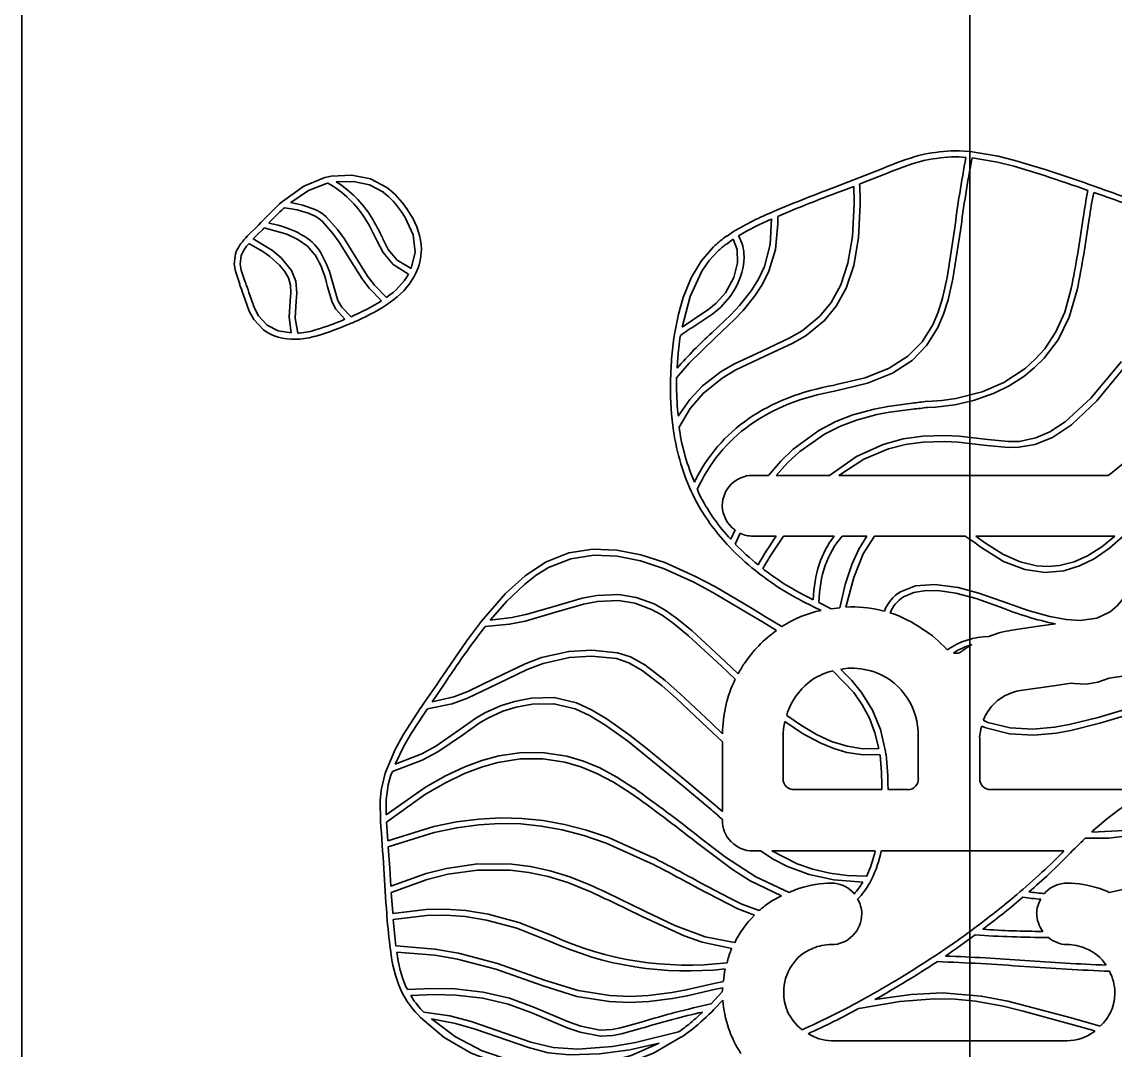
# Model space of a CAD drawing. Extents: x 145 to 857, y 42 to 790.
# Drawn here: x 392.41 to 406.39, y 323.7 to 336.85 of the extents above; entities that cross this region are included whole.
import ezdxf

# ---------------------------------------------------------------- set-up
doc = ezdxf.new("R2010")
doc.units = 0

msp = doc.modelspace()

# ---------------------------------------------------------------- linework, layer by layer
at = {"color": 7, "lineweight": 35}
for p, q in [((392.412, 359.839), (392.412, 294.079)), ((404.532, 294.079), (404.532, 359.839)), ((404.532, 359.839), (404.532, 294.079))]:
    msp.add_line(p, q, dxfattribs=at)
at = {"color": 7, "lineweight": 35, "ltscale": 0.001361}
msp.add_line((403.949, 335.158), (403.896, 335.147), dxfattribs=at)
at = {"color": 7, "lineweight": 35, "ltscale": 0.001288}
msp.add_line((403.913, 335.072), (403.964, 335.083), dxfattribs=at)
at = {"color": 7, "lineweight": 35, "ltscale": 0.001332}
msp.add_line((404.398, 335.203), (404.344, 335.204), dxfattribs=at)
at = {"color": 7, "lineweight": 35, "ltscale": 0.001219}
msp.add_line((404.345, 335.127), (404.394, 335.126), dxfattribs=at)
at = {"color": 7, "lineweight": 35, "ltscale": 0.002253}
msp.add_line((404.394, 335.126), (404.484, 335.119), dxfattribs=at)
at = {"color": 7, "lineweight": 35, "ltscale": 0.003192}
msp.add_line((404.525, 335.193), (404.398, 335.203), dxfattribs=at)
at = {"color": 7, "lineweight": 35, "ltscale": 0.000957027}
msp.add_line((404.563, 335.189), (404.525, 335.193), dxfattribs=at)
at = {"color": 7, "lineweight": 35, "ltscale": 0.008247}
msp.add_line((403.419, 334.977), (403.113, 334.855), dxfattribs=at)
at = {"color": 7, "lineweight": 35, "ltscale": 0.000485014}
msp.add_line((396.306, 334.865), (396.287, 334.861), dxfattribs=at)
at = {"color": 7, "lineweight": 35, "ltscale": 0.001552}
msp.add_line((396.367, 334.877), (396.306, 334.865), dxfattribs=at)
at = {"color": 7, "lineweight": 35, "ltscale": 0.007029}
msp.add_line((403.113, 334.855), (402.85, 334.755), dxfattribs=at)
at = {"color": 7, "lineweight": 35, "ltscale": 0.008282}
msp.add_line((403.14, 334.784), (403.448, 334.905), dxfattribs=at)
at = {"color": 7, "lineweight": 35, "ltscale": 0.000457261}
msp.add_line((396.307, 334.786), (396.324, 334.79), dxfattribs=at)
at = {"color": 7, "lineweight": 35, "ltscale": 0.004557}
msp.add_line((402.878, 334.683), (403.048, 334.748), dxfattribs=at)
at = {"color": 7, "lineweight": 35, "ltscale": 0.000432291}
msp.add_line((403.124, 334.777), (403.14, 334.784), dxfattribs=at)
at = {"color": 7, "lineweight": 35, "ltscale": 0.000371077}
msp.add_line((406.117, 334.671), (406.131, 334.666), dxfattribs=at)
at = {"color": 7, "lineweight": 35, "ltscale": 0.000940692}
msp.add_line((406.157, 334.739), (406.121, 334.751), dxfattribs=at)
at = {"color": 7, "lineweight": 35, "ltscale": 0.001196}
msp.add_line((395.744, 334.555), (395.708, 334.523), dxfattribs=at)
at = {"color": 7, "lineweight": 35, "ltscale": 0.000351897}
msp.add_line((395.759, 334.466), (395.77, 334.475), dxfattribs=at)
at = {"color": 7, "lineweight": 35, "ltscale": 0.002147}
msp.add_line((397.267, 334.423), (397.314, 334.351), dxfattribs=at)
at = {"color": 7, "lineweight": 35, "ltscale": 0.002241}
msp.add_line((397.379, 334.392), (397.33, 334.467), dxfattribs=at)
at = {"color": 7, "lineweight": 35, "ltscale": 0.001176}
msp.add_line((402.033, 334.43), (401.989, 334.411), dxfattribs=at)
at = {"color": 7, "lineweight": 35, "ltscale": 0.004875}
msp.add_line((395.436, 334.251), (395.298, 334.114), dxfattribs=at)
at = {"color": 7, "lineweight": 35, "ltscale": 0.001142}
msp.add_line((395.468, 334.284), (395.436, 334.251), dxfattribs=at)
at = {"color": 7, "lineweight": 35, "ltscale": 0.002413}
msp.add_line((402.08, 334.268), (402.077, 334.364), dxfattribs=at)
at = {"color": 7, "lineweight": 35, "ltscale": 0.00099979}
msp.add_line((395.298, 334.114), (395.271, 334.084), dxfattribs=at)
at = {"color": 7, "lineweight": 35, "ltscale": 0.001991}
msp.add_line((395.37, 334.076), (395.426, 334.132), dxfattribs=at)
at = {"color": 7, "lineweight": 35, "ltscale": 0.002314}
msp.add_line((395.426, 334.132), (395.492, 334.198), dxfattribs=at)
at = {"color": 7, "lineweight": 35, "ltscale": 0.00061528}
msp.add_line((395.492, 334.198), (395.509, 334.216), dxfattribs=at)
at = {"color": 7, "lineweight": 35, "ltscale": 0.000939036}
msp.add_line((401.428, 334.115), (401.398, 334.092), dxfattribs=at)
at = {"color": 7, "lineweight": 35, "ltscale": 8.84121e-05}
msp.add_line((401.43, 334.112), (401.428, 334.115), dxfattribs=at)
at = {"color": 7, "lineweight": 35, "ltscale": 0.001578}
msp.add_line((401.481, 334.15), (401.43, 334.112), dxfattribs=at)
at = {"color": 7, "lineweight": 35, "ltscale": 9.8431e-05}
msp.add_line((401.414, 334.008), (401.416, 334.005), dxfattribs=at)
at = {"color": 7, "lineweight": 35, "ltscale": 0.00289}
msp.add_line((401.416, 334.005), (401.508, 334.074), dxfattribs=at)
at = {"color": 7, "lineweight": 35, "ltscale": 0.000957428}
msp.add_line((397.429, 333.596), (397.447, 333.631), dxfattribs=at)
at = {"color": 7, "lineweight": 35, "ltscale": 0.002594}
for p, q in [((395.852, 333.389), (395.843, 333.285)), ((395.92, 333.278), (395.929, 333.382))]:
    msp.add_line(p, q, dxfattribs=at)
at = {"color": 7, "lineweight": 35, "ltscale": 0.001471}
msp.add_line((397.074, 333.232), (397.122, 333.266), dxfattribs=at)
at = {"color": 7, "lineweight": 35, "ltscale": 8.65659e-05}
msp.add_line((397.078, 333.329), (397.075, 333.327), dxfattribs=at)
at = {"color": 7, "lineweight": 35, "ltscale": 0.001108}
msp.add_line((396.61, 332.992), (396.651, 333.009), dxfattribs=at)
at = {"color": 7, "lineweight": 35, "ltscale": 0.00403}
msp.add_line((400.987, 333.037), (400.853, 332.947), dxfattribs=at)
at = {"color": 7, "lineweight": 35, "ltscale": 0.00049228}
msp.add_line((395.959, 332.872), (395.94, 332.871), dxfattribs=at)
at = {"color": 7, "lineweight": 35, "ltscale": 0.001707}
msp.add_line((400.76, 332.879), (400.75, 332.812), dxfattribs=at)
at = {"color": 7, "lineweight": 35, "ltscale": 0.00099798}
msp.add_line((400.826, 332.801), (400.832, 332.84), dxfattribs=at)
at = {"color": 7, "lineweight": 35, "ltscale": 0.001183}
msp.add_line((395.918, 332.792), (395.965, 332.795), dxfattribs=at)
at = {"color": 7, "lineweight": 35, "ltscale": 0.003913}
msp.add_line((400.75, 332.812), (400.731, 332.657), dxfattribs=at)
at = {"color": 7, "lineweight": 35, "ltscale": 0.003836}
msp.add_line((400.807, 332.649), (400.826, 332.801), dxfattribs=at)
at = {"color": 7, "lineweight": 35, "ltscale": 0.001947}
msp.add_line((400.709, 332.349), (400.706, 332.271), dxfattribs=at)
at = {"color": 7, "lineweight": 35, "ltscale": 0.000794669}
msp.add_line((400.783, 332.269), (400.784, 332.3), dxfattribs=at)
at = {"color": 7, "lineweight": 35, "ltscale": 0.002223}
msp.add_line((400.782, 332.18), (400.783, 332.269), dxfattribs=at)
at = {"color": 7, "lineweight": 35, "ltscale": 0.001731}
msp.add_line((400.736, 331.689), (400.746, 331.621), dxfattribs=at)
at = {"color": 7, "lineweight": 35, "ltscale": 0.00091755}
msp.add_line((400.822, 331.632), (400.817, 331.668), dxfattribs=at)
at = {"color": 7, "lineweight": 35, "ltscale": 0.004994}
msp.add_line((401.957, 331.051), (401.758, 331.051), dxfattribs=at)
at = {"color": 7, "lineweight": 35, "ltscale": 0.017057}
msp.add_line((402.738, 331.051), (402.056, 331.051), dxfattribs=at)
at = {"color": 7, "lineweight": 35, "ltscale": 0.086107}
msp.add_line((406.302, 331.051), (402.858, 331.051), dxfattribs=at)
at = {"color": 7, "lineweight": 35, "ltscale": 0.001855}
msp.add_line((400.994, 330.799), (401.027, 330.733), dxfattribs=at)
at = {"color": 7, "lineweight": 35, "ltscale": 0.000994027}
msp.add_line((401.063, 330.833), (401.049, 330.87), dxfattribs=at)
at = {"color": 7, "lineweight": 35, "ltscale": 0.001768}
msp.add_line((401.095, 330.77), (401.063, 330.833), dxfattribs=at)
at = {"color": 7, "lineweight": 35, "ltscale": 0.003319}
msp.add_line((401.532, 330.355), (401.476, 330.234), dxfattribs=at)
at = {"color": 7, "lineweight": 35, "ltscale": 0.003776}
msp.add_line((401.533, 330.174), (401.597, 330.311), dxfattribs=at)
at = {"color": 7, "lineweight": 35, "ltscale": 0.007485}
msp.add_line((401.758, 330.274), (402.057, 330.274), dxfattribs=at)
at = {"color": 7, "lineweight": 35, "ltscale": 0.016203}
msp.add_line((402.15, 330.274), (402.798, 330.274), dxfattribs=at)
at = {"color": 7, "lineweight": 35, "ltscale": 0.007855}
msp.add_line((402.902, 330.274), (403.216, 330.274), dxfattribs=at)
at = {"color": 7, "lineweight": 35, "ltscale": 0.028923}
msp.add_line((403.315, 330.274), (404.472, 330.274), dxfattribs=at)
at = {"color": 7, "lineweight": 35, "ltscale": 0.003407}
msp.add_line((404.72, 330.195), (404.609, 330.274), dxfattribs=at)
at = {"color": 7, "lineweight": 35, "ltscale": 0.044413}
msp.add_line((404.609, 330.274), (406.385, 330.274), dxfattribs=at)
at = {"color": 7, "lineweight": 35, "ltscale": 0.001069}
msp.add_line((401.431, 330.169), (401.46, 330.137), dxfattribs=at)
at = {"color": 7, "lineweight": 35, "ltscale": 0.001005}
msp.add_line((401.791, 329.835), (401.822, 329.81), dxfattribs=at)
at = {"color": 7, "lineweight": 35, "ltscale": 0.005019}
msp.add_line((401.92, 329.244), (401.748, 329.348), dxfattribs=at)
at = {"color": 7, "lineweight": 35, "ltscale": 0.002707}
msp.add_line((402.535, 329.372), (402.632, 329.324), dxfattribs=at)
at = {"color": 7, "lineweight": 35, "ltscale": 0.004329}
msp.add_line((402.76, 329.347), (402.604, 329.424), dxfattribs=at)
at = {"color": 7, "lineweight": 35, "ltscale": 0.002739}
msp.add_line((402.869, 329.358), (402.76, 329.347), dxfattribs=at)
at = {"color": 7, "lineweight": 35, "ltscale": 0.001537}
msp.add_line((403.01, 329.372), (402.949, 329.366), dxfattribs=at)
at = {"color": 7, "lineweight": 35, "ltscale": 0.005028}
msp.add_line((401.708, 329.282), (401.88, 329.178), dxfattribs=at)
at = {"color": 7, "lineweight": 35, "ltscale": 0.006139}
msp.add_line((402.13, 329.117), (401.92, 329.244), dxfattribs=at)
at = {"color": 7, "lineweight": 35, "ltscale": 0.005419}
msp.add_line((406.158, 329.225), (405.944, 329.195), dxfattribs=at)
at = {"color": 7, "lineweight": 35, "ltscale": 0.005312}
msp.add_line((401.88, 329.178), (402.062, 329.068), dxfattribs=at)
at = {"color": 7, "lineweight": 35, "ltscale": 0.008521}
msp.add_line((405.409, 329.122), (405.072, 329.071), dxfattribs=at)
at = {"color": 7, "lineweight": 35, "ltscale": 0.005595}
msp.add_line((405.63, 329.152), (405.409, 329.122), dxfattribs=at)
at = {"color": 7, "lineweight": 35, "ltscale": 0.000173671}
msp.add_line((404.245, 328.822), (404.239, 328.825), dxfattribs=at)
at = {"color": 7, "lineweight": 35, "ltscale": 0.005783}
msp.add_line((401.573, 328.513), (401.405, 328.672), dxfattribs=at)
at = {"color": 7, "lineweight": 35, "ltscale": 0.000249756}
msp.add_line((404.334, 328.777), (404.325, 328.782), dxfattribs=at)
at = {"color": 7, "lineweight": 35, "ltscale": 0.006257}
msp.add_line((401.352, 328.617), (401.533, 328.444), dxfattribs=at)
at = {"color": 7, "lineweight": 35, "ltscale": 0.00694}
msp.add_line((397.659, 328.155), (397.815, 328.384), dxfattribs=at)
at = {"color": 7, "lineweight": 35, "ltscale": 0.00502}
msp.add_line((405.631, 328.365), (405.83, 328.393), dxfattribs=at)
at = {"color": 7, "lineweight": 35, "ltscale": 0.000951612}
msp.add_line((405.83, 328.393), (405.867, 328.388), dxfattribs=at)
at = {"color": 7, "lineweight": 35, "ltscale": 0.007973}
msp.add_line((406.314, 328.46), (406.63, 328.504), dxfattribs=at)
at = {"color": 7, "lineweight": 35, "ltscale": 0.01131}
msp.add_line((405.183, 328.301), (405.631, 328.365), dxfattribs=at)
at = {"color": 7, "lineweight": 35, "ltscale": 0.000926634}
msp.add_line((397.578, 328.037), (397.599, 328.067), dxfattribs=at)
at = {"color": 7, "lineweight": 35, "ltscale": 0.006665}
msp.add_line((401.176, 327.826), (401.369, 327.642), dxfattribs=at)
at = {"color": 7, "lineweight": 35, "ltscale": 0.004878}
msp.add_line((401.371, 327.747), (401.23, 327.882), dxfattribs=at)
at = {"color": 7, "lineweight": 35, "ltscale": 0.00145}
msp.add_line((404.686, 327.845), (404.738, 327.821), dxfattribs=at)
at = {"color": 7, "lineweight": 35, "ltscale": 0.001673}
msp.add_line((404.765, 327.893), (404.705, 327.921), dxfattribs=at)
at = {"color": 7, "lineweight": 35, "ltscale": 0.013677}
msp.add_line((402.146, 327.176), (402.146, 327.723), dxfattribs=at)
at = {"color": 7, "lineweight": 35, "ltscale": 0.000197601}
msp.add_line((403.874, 327.723), (403.874, 327.715), dxfattribs=at)
at = {"color": 7, "lineweight": 35, "ltscale": 0.000198364}
for p, q in [((403.874, 327.715), (403.874, 327.707)), ((403.874, 327.707), (403.874, 327.699))]:
    msp.add_line(p, q, dxfattribs=at)
at = {"color": 7, "lineweight": 35, "ltscale": 0.013083}
for p, q in [((403.874, 327.699), (403.874, 327.176)), ((404.659, 327.176), (404.659, 327.699))]:
    msp.add_line(p, q, dxfattribs=at)
at = {"color": 7, "lineweight": 35, "ltscale": 0.02224}
msp.add_line((401.369, 327.642), (401.369, 326.753), dxfattribs=at)
at = {"color": 7, "lineweight": 35, "ltscale": 0.000222951}
msp.add_line((403.383, 327.482), (403.384, 327.473), dxfattribs=at)
at = {"color": 7, "lineweight": 35, "ltscale": 0.000963533}
msp.add_line((403.461, 327.483), (403.456, 327.521), dxfattribs=at)
at = {"color": 7, "lineweight": 35, "ltscale": 0.001253}
msp.add_line((397.13, 327.219), (397.149, 327.265), dxfattribs=at)
at = {"color": 7, "lineweight": 35, "ltscale": 0.011111}
msp.add_line((401.257, 326.851), (400.916, 327.136), dxfattribs=at)
at = {"color": 7, "lineweight": 35, "ltscale": 0.01112}
msp.add_line((400.866, 327.077), (401.208, 326.792), dxfattribs=at)
at = {"color": 7, "lineweight": 35, "ltscale": 0.027955}
msp.add_line((403.407, 327.033), (402.289, 327.033), dxfattribs=at)
at = {"color": 7, "lineweight": 35, "ltscale": 0.000282462}
msp.add_line((403.486, 327.034), (403.487, 327.045), dxfattribs=at)
at = {"color": 7, "lineweight": 35, "ltscale": 0.006339}
msp.add_line((403.74, 327.033), (403.486, 327.034), dxfattribs=at)
at = {"color": 7, "lineweight": 35, "ltscale": 0.004886}
msp.add_line((404.998, 327.033), (404.802, 327.033), dxfattribs=at)
at = {"color": 7, "lineweight": 35, "ltscale": 0.043966}
msp.add_line((406.756, 327.033), (404.998, 327.033), dxfattribs=at)
at = {"color": 7, "lineweight": 35, "ltscale": 0.003733}
msp.add_line((401.369, 326.753), (401.257, 326.851), dxfattribs=at)
at = {"color": 7, "lineweight": 35, "ltscale": 0.005978}
msp.add_line((397.091, 326.379), (397.075, 326.617), dxfattribs=at)
at = {"color": 7, "lineweight": 35, "ltscale": 0.000141907}
msp.add_line((401.369, 326.65), (401.369, 326.644), dxfattribs=at)
at = {"color": 7, "lineweight": 35, "ltscale": 0.004431}
msp.add_line((406.112, 326.508), (406.246, 326.625), dxfattribs=at)
at = {"color": 7, "lineweight": 35, "ltscale": 0.001161}
msp.add_line((406.246, 326.625), (406.281, 326.655), dxfattribs=at)
at = {"color": 7, "lineweight": 35, "ltscale": 0.000989641}
msp.add_line((405.98, 326.384), (406.009, 326.411), dxfattribs=at)
at = {"color": 7, "lineweight": 35, "ltscale": 0.000741817}
msp.add_line((406.091, 326.488), (406.112, 326.508), dxfattribs=at)
at = {"color": 7, "lineweight": 35, "ltscale": 0.006841}
msp.add_line((397.115, 326.027), (397.097, 326.3), dxfattribs=at)
at = {"color": 7, "lineweight": 35, "ltscale": 0.002479}
msp.add_line((401.758, 326.248), (401.857, 326.248), dxfattribs=at)
at = {"color": 7, "lineweight": 35, "ltscale": 0.033082}
msp.add_line((402, 326.248), (403.323, 326.248), dxfattribs=at)
at = {"color": 7, "lineweight": 35, "ltscale": 0.039897}
msp.add_line((403.402, 326.248), (404.998, 326.248), dxfattribs=at)
at = {"color": 7, "lineweight": 35, "ltscale": 0.018462}
msp.add_line((404.998, 326.248), (405.736, 326.248), dxfattribs=at)
at = {"color": 7, "lineweight": 35, "ltscale": 0.00366}
msp.add_line((405.713, 326.225), (405.611, 326.121), dxfattribs=at)
at = {"color": 7, "lineweight": 35, "ltscale": 0.003721}
msp.add_line((405.664, 326.065), (405.768, 326.172), dxfattribs=at)
at = {"color": 7, "lineweight": 35, "ltscale": 0.000802746}
msp.add_line((405.736, 326.248), (405.713, 326.225), dxfattribs=at)
at = {"color": 7, "lineweight": 35, "ltscale": 0.005767}
msp.add_line((397.131, 325.797), (397.115, 326.027), dxfattribs=at)
at = {"color": 7, "lineweight": 35, "ltscale": 0.003656}
msp.add_line((405.602, 326.112), (405.495, 326.012), dxfattribs=at)
at = {"color": 7, "lineweight": 35, "ltscale": 0.003705}
msp.add_line((405.547, 325.955), (405.655, 326.057), dxfattribs=at)
at = {"color": 7, "lineweight": 35, "ltscale": 0.000319923}
msp.add_line((405.611, 326.121), (405.602, 326.112), dxfattribs=at)
at = {"color": 7, "lineweight": 35, "ltscale": 0.000323149}
msp.add_line((405.655, 326.057), (405.664, 326.066), dxfattribs=at)
at = {"color": 7, "lineweight": 35, "ltscale": 0.001194}
for p, q in [((403.254, 325.841), (403.277, 325.883)), ((400.864, 323.974), (400.825, 323.945))]:
    msp.add_line(p, q, dxfattribs=at)
at = {"color": 7, "lineweight": 35, "ltscale": 0.006462}
msp.add_line((397.154, 325.458), (397.136, 325.716), dxfattribs=at)
at = {"color": 7, "lineweight": 35, "ltscale": 0.000717812}
msp.add_line((403.053, 325.698), (403.037, 325.721), dxfattribs=at)
at = {"color": 7, "lineweight": 35, "ltscale": 0.001241}
msp.add_line((405.174, 325.725), (405.136, 325.693), dxfattribs=at)
at = {"color": 7, "lineweight": 35, "ltscale": 0.000555923}
msp.add_line((405.502, 325.721), (405.49, 325.703), dxfattribs=at)
at = {"color": 7, "lineweight": 35, "ltscale": 0.000856021}
msp.add_line((405.186, 325.635), (405.212, 325.657), dxfattribs=at)
at = {"color": 7, "lineweight": 35, "ltscale": 0.000685859}
msp.add_line((397.078, 325.441), (397.08, 325.414), dxfattribs=at)
at = {"color": 7, "lineweight": 35, "ltscale": 0.000257215}
msp.add_line((397.156, 325.448), (397.154, 325.458), dxfattribs=at)
at = {"color": 7, "lineweight": 35, "ltscale": 0.001397}
msp.add_line((404.63, 325.29), (404.585, 325.257), dxfattribs=at)
at = {"color": 7, "lineweight": 35, "ltscale": 0.000655107}
msp.add_line((401.49, 325.003), (401.479, 324.98), dxfattribs=at)
at = {"color": 7, "lineweight": 35, "ltscale": 0.001801}
msp.add_line((404.14, 324.943), (404.081, 324.903), dxfattribs=at)
at = {"color": 7, "lineweight": 35, "ltscale": 0.001043}
msp.add_line((397.258, 324.472), (397.275, 324.434), dxfattribs=at)
at = {"color": 7, "lineweight": 35, "ltscale": 0.000787688}
msp.add_line((397.341, 324.475), (397.328, 324.504), dxfattribs=at)
at = {"color": 7, "lineweight": 35, "ltscale": 0.003543}
msp.add_line((401.382, 324.581), (401.244, 324.55), dxfattribs=at)
at = {"color": 7, "lineweight": 35, "ltscale": 0.002862}
msp.add_line((401.262, 324.475), (401.374, 324.5), dxfattribs=at)
at = {"color": 7, "lineweight": 35, "ltscale": 0.001406}
msp.add_line((401.374, 324.5), (401.368, 324.445), dxfattribs=at)
at = {"color": 7, "lineweight": 35, "ltscale": 0.005315}
msp.add_line((401.368, 324.445), (401.221, 324.291), dxfattribs=at)
at = {"color": 7, "lineweight": 35, "ltscale": 0.004111}
msp.add_line((401.261, 324.222), (401.375, 324.341), dxfattribs=at)
at = {"color": 7, "lineweight": 35, "ltscale": 0.003075}
msp.add_line((403.186, 324.36), (403.078, 324.301), dxfattribs=at)
at = {"color": 7, "lineweight": 35, "ltscale": 0.000762996}
msp.add_line((397.55, 324.185), (397.529, 324.207), dxfattribs=at)
at = {"color": 7, "lineweight": 35, "ltscale": 0.001276}
msp.add_line((397.473, 324.155), (397.508, 324.118), dxfattribs=at)
at = {"color": 7, "lineweight": 35, "ltscale": 0.008496}
msp.add_line((405.806, 324.039), (406.133, 323.948), dxfattribs=at)
at = {"color": 7, "lineweight": 35, "ltscale": 0.009704}
msp.add_line((406.201, 324.009), (405.827, 324.113), dxfattribs=at)
at = {"color": 7, "lineweight": 35, "ltscale": 0.000440169}
msp.add_line((400.825, 323.945), (400.81, 323.936), dxfattribs=at)
at = {"color": 7, "lineweight": 35, "ltscale": 0.001181}
msp.add_line((400.871, 323.884), (400.909, 323.912), dxfattribs=at)
at = {"color": 7, "lineweight": 35, "ltscale": 0.002441}
msp.add_line((400.909, 323.912), (400.987, 323.971), dxfattribs=at)
at = {"color": 7, "lineweight": 35, "ltscale": 0.000550365}
msp.add_line((406.133, 323.948), (406.117, 323.933), dxfattribs=at)
at = {"color": 7, "lineweight": 35, "ltscale": 4.33803e-05}
msp.add_line((400.839, 323.865), (400.841, 323.865), dxfattribs=at)
at = {"color": 7, "lineweight": 35, "ltscale": 0.000896537}
msp.add_line((400.841, 323.865), (400.871, 323.884), dxfattribs=at)
at = {"color": 7, "lineweight": 35, "ltscale": 0.075321}
msp.add_line((405.776, 323.822), (402.763, 323.822), dxfattribs=at)
at = {"color": 7, "lineweight": 35}
for points in [[(404.561, 335.111), (404.885, 335.056), (405.094, 335.005), (405.486, 334.886)], [(405.51, 334.959), (405.11, 335.08), (404.895, 335.133), (404.563, 335.189)], [(396.287, 334.861), (396.016, 334.75), (395.744, 334.555)], [(397.079, 334.734), (396.87, 334.845), (396.629, 334.893), (396.367, 334.877)], [(396.431, 334.806), (396.653, 334.812), (396.856, 334.767), (397.034, 334.672)], [(395.849, 334.54), (396.079, 334.695), (396.307, 334.786)], [(403.054, 334.524), (403.033, 334.108), (402.974, 333.766), (402.882, 333.488), (402.761, 333.264), (402.615, 333.086), (402.389, 332.902), (402.224, 332.805), (401.873, 332.64)], [(401.904, 332.57), (402.269, 332.741), (402.44, 332.842), (402.675, 333.032), (402.826, 333.217), (402.953, 333.448), (403.048, 333.736), (403.109, 334.09), (403.131, 334.52)], [(396.25, 334.304), (396.389, 334.147), (396.469, 334.036), (396.611, 333.808)], [(396.677, 333.848), (396.531, 334.081), (396.449, 334.196), (396.304, 334.359)], [(397.314, 334.351), (397.414, 334.127), (397.439, 333.907), (397.388, 333.696)], [(401.999, 334.331), (401.98, 334.003), (401.906, 333.724), (401.829, 333.56), (401.735, 333.41), (401.586, 333.225), (401.475, 333.107), (401.233, 332.875)], [(401.286, 332.819), (401.522, 333.045), (401.633, 333.161), (401.785, 333.347), (401.883, 333.498), (401.964, 333.662), (402.049, 333.941), (402.08, 334.268)], [(395.509, 334.216), (395.8, 334.135), (395.94, 334.07), (396.065, 333.983), (396.16, 333.872)], [(404.337, 334.193), (404.242, 333.582), (404.183, 333.319), (404.127, 333.14), (404.058, 332.977), (403.923, 332.759), (403.741, 332.575), (403.501, 332.422), (403.193, 332.3), (402.807, 332.208)], [(402.821, 332.132), (403.223, 332.229), (403.545, 332.358), (403.795, 332.521), (403.985, 332.715), (404.126, 332.943), (404.198, 333.113), (404.256, 333.298), (404.317, 333.566), (404.413, 334.182)], [(395.316, 334.018), (395.493, 333.917), (395.583, 333.853), (395.708, 333.742), (395.772, 333.663), (395.82, 333.578), (395.848, 333.486), (395.852, 333.389)], [(395.929, 333.382), (395.916, 333.535), (395.858, 333.673), (395.727, 333.833), (395.616, 333.926), (395.37, 334.076)], [(396.956, 334.046), (397.031, 333.901), (397.158, 333.749), (397.357, 333.626)], [(397.388, 333.696), (397.211, 333.805), (397.096, 333.942), (397.026, 334.079)], [(401.256, 333.973), (401.099, 333.792), (400.97, 333.576), (400.867, 333.325), (400.806, 333.113), (400.76, 332.879)], [(401.508, 334.074), (401.558, 333.941), (401.562, 333.772), (401.515, 333.582), (401.407, 333.385)], [(395.143, 333.885), (395.128, 333.752), (395.142, 333.663), (395.197, 333.495)], [(395.269, 333.522), (395.218, 333.675), (395.205, 333.751), (395.216, 333.862)], [(396.395, 333.48), (396.345, 333.658), (396.309, 333.755), (396.226, 333.913)], [(397.075, 333.327), (396.921, 333.484), (396.833, 333.6), (396.677, 333.848)], [(400.853, 332.947), (400.956, 333.34), (401.107, 333.663), (401.202, 333.799), (401.309, 333.918)], [(396.611, 333.808), (396.765, 333.564), (396.853, 333.447), (397.009, 333.284)], [(396.32, 333.462), (396.38, 333.268), (396.428, 333.178), (396.542, 333.049)], [(396.622, 333.081), (396.502, 333.202), (396.454, 333.288), (396.395, 333.48)], [(405.83, 333.441), (405.748, 333.141), (405.632, 332.886), (405.49, 332.672), (405.37, 332.536), (405.241, 332.42), (404.967, 332.24), (404.69, 332.121), (404.355, 332.033), (404.174, 332.008), (403.987, 331.998)], [(403.992, 331.921), (404.092, 331.925), (404.341, 331.956), (404.578, 332.011), (404.843, 332.104), (405.034, 332.197), (405.222, 332.317), (405.356, 332.425), (405.483, 332.55), (405.661, 332.787), (405.805, 333.077), (405.905, 333.426)], [(395.24, 333.37), (395.318, 333.151), (395.376, 333.047), (395.502, 332.912)], [(395.549, 332.973), (395.438, 333.094), (395.385, 333.189), (395.314, 333.39)], [(395.843, 333.285), (395.829, 333.077), (395.857, 332.875)], [(395.94, 332.871), (395.906, 333.063), (395.92, 333.278)], [(401.407, 333.385), (401.289, 333.254), (401.195, 333.178), (400.987, 333.037)], [(401.029, 332.973), (401.245, 333.119), (401.343, 333.2), (401.47, 333.34)], [(395.857, 332.875), (395.688, 332.902), (395.549, 332.973)], [(400.784, 332.3), (400.946, 332.487), (401.286, 332.819)], [(401.873, 332.64), (401.524, 332.477), (401.355, 332.379), (401.115, 332.198), (400.951, 332.023), (400.805, 331.808)], [(400.817, 331.668), (400.958, 331.909), (401.122, 332.1), (401.367, 332.297), (401.541, 332.4), (401.904, 332.57)], [(404.752, 331.435), (405.027, 331.408), (405.161, 331.411), (405.363, 331.446), (405.589, 331.537), (405.832, 331.698), (406.157, 332.005), (406.533, 332.461)], [(406.472, 332.507), (406.082, 332.039), (405.751, 331.736), (405.557, 331.609), (405.379, 331.531), (405.162, 331.486), (405.026, 331.483), (404.763, 331.511)], [(403.795, 331.974), (403.483, 331.933), (403.31, 331.9), (403.036, 331.825), (402.821, 331.74), (402.604, 331.626), (402.276, 331.388), (402.115, 331.233), (401.957, 331.051)], [(402.056, 331.051), (402.207, 331.217), (402.361, 331.359), (402.673, 331.577), (402.88, 331.682), (403.083, 331.759), (403.343, 331.829), (403.507, 331.859), (403.804, 331.898)], [(404.763, 331.511), (404.397, 331.553), (404.212, 331.562), (403.933, 331.554), (403.681, 331.517), (403.427, 331.448), (403.084, 331.292), (402.738, 331.051)], [(402.858, 331.051), (403.176, 331.258), (403.492, 331.392), (403.711, 331.447), (403.931, 331.478), (404.204, 331.486), (404.386, 331.477), (404.752, 331.435)], [(403.216, 330.274), (403.115, 330.11), (403.026, 329.911), (402.941, 329.655), (402.869, 329.358)], [(402.949, 329.366), (403.049, 329.745), (403.171, 330.047), (403.315, 330.274)], [(404.674, 330.134), (404.964, 329.951), (405.238, 329.847), (405.495, 329.811), (405.733, 329.832), (405.937, 329.893), (406.124, 329.986), (406.321, 330.121), (406.493, 330.274)], [(406.385, 330.274), (406.222, 330.138), (406.038, 330.022), (405.866, 329.946), (405.679, 329.899), (405.537, 329.887), (405.387, 329.896), (405.177, 329.946), (404.954, 330.043), (404.72, 330.195)], [(401.748, 329.348), (401.279, 329.625), (401.027, 329.759), (400.632, 329.936), (400.327, 330.036), (400.019, 330.097), (399.711, 330.109), (399.407, 330.06), (399.109, 329.94)], [(399.109, 329.94), (398.846, 329.766), (398.598, 329.541), (398.29, 329.187), (398.099, 328.933), (397.751, 328.427)], [(399.145, 329.873), (399.431, 329.986), (399.724, 330.032), (400.022, 330.019), (400.321, 329.958), (400.617, 329.859), (401.003, 329.685), (401.249, 329.553), (401.708, 329.282)], [(398.399, 329.199), (398.612, 329.443), (398.837, 329.658), (398.988, 329.776), (399.145, 329.873)], [(404.942, 329.442), (404.648, 329.546), (404.386, 329.616), (404.086, 329.657), (403.839, 329.64), (403.645, 329.564)], [(400.496, 329.408), (400.267, 329.492), (400.047, 329.528), (399.762, 329.515), (399.575, 329.48), (399.201, 329.372)], [(403.686, 329.498), (403.816, 329.555), (403.974, 329.581), (404.15, 329.577), (404.353, 329.545), (404.615, 329.476), (404.914, 329.371)], [(406.574, 329.573), (406.418, 329.384), (406.328, 329.307), (406.158, 329.225)], [(399.201, 329.372), (398.858, 329.273), (398.679, 329.233), (398.399, 329.199)], [(399.224, 329.298), (399.593, 329.405), (399.772, 329.44), (400.041, 329.452), (400.248, 329.418), (400.462, 329.338)], [(401.405, 328.672), (400.983, 329.063), (400.782, 329.227), (400.637, 329.329), (400.496, 329.408)], [(405.944, 329.195), (405.768, 329.207), (405.556, 329.245), (405.277, 329.323), (404.942, 329.442)], [(398.334, 329.117), (398.649, 329.148), (398.847, 329.189), (399.224, 329.298)], [(400.462, 329.338), (400.599, 329.262), (400.74, 329.162), (400.937, 329.001), (401.352, 328.617)], [(400.027, 328.784), (399.698, 328.816), (399.405, 328.8), (399.058, 328.722), (398.848, 328.643), (398.457, 328.453)], [(398.492, 328.385), (398.873, 328.569), (399.077, 328.646), (399.414, 328.723), (399.697, 328.739), (400.014, 328.708)], [(400.014, 328.708), (400.171, 328.656), (400.344, 328.556), (400.598, 328.361), (400.781, 328.199), (401.176, 327.826)], [(401.23, 327.882), (400.826, 328.262), (400.638, 328.427), (400.376, 328.627), (400.194, 328.73), (400.027, 328.784)], [(402.783, 328.554), (403.048, 328.273), (403.158, 328.116), (403.249, 327.945), (403.32, 327.76), (403.368, 327.559)], [(403.456, 327.521), (403.392, 327.802), (403.287, 328.051), (403.147, 328.275), (403.023, 328.427), (402.884, 328.569)], [(397.599, 328.067), (397.916, 328.131), (398.112, 328.202), (398.492, 328.385)], [(398.457, 328.453), (398.113, 328.287), (397.937, 328.221), (397.659, 328.155)], [(405.867, 328.388), (406.02, 328.383), (406.168, 328.409), (406.314, 328.46)], [(407.259, 328.444), (407.097, 328.328), (406.925, 328.229), (406.682, 328.12), (406.514, 328.058), (406.175, 327.955)], [(406.196, 327.881), (406.542, 327.987), (406.713, 328.05), (406.963, 328.162), (407.141, 328.264), (407.307, 328.384)], [(398.926, 328.203), (398.713, 328.161), (398.533, 328.106), (398.332, 328.014), (398.215, 327.945), (398, 327.793)], [(398.046, 327.731), (398.258, 327.881), (398.37, 327.948), (398.562, 328.035), (398.734, 328.087), (398.937, 328.126)], [(400.916, 327.136), (400.409, 327.555), (400.191, 327.727), (399.896, 327.936), (399.694, 328.055), (399.502, 328.142), (399.219, 328.209), (398.926, 328.203)], [(398.937, 328.126), (399.215, 328.132), (399.486, 328.064), (399.672, 327.979), (399.868, 327.862), (400.156, 327.657), (400.866, 327.077)], [(397.515, 328.081), (397.287, 327.732), (397.184, 327.544), (397.057, 327.243)], [(397.186, 327.358), (397.302, 327.598), (397.389, 327.75), (397.578, 328.037)], [(403.368, 327.559), (403.165, 327.555), (402.964, 327.587), (402.766, 327.65), (402.571, 327.739), (402.38, 327.851), (402.192, 327.982)], [(406.175, 327.955), (405.804, 327.864), (405.617, 327.831), (405.337, 327.806), (405.047, 327.822), (404.765, 327.893)], [(402.167, 327.905), (402.395, 327.751), (402.628, 327.625), (402.794, 327.557), (402.962, 327.508), (403.171, 327.477), (403.383, 327.482)], [(404.738, 327.821), (405.041, 327.745), (405.352, 327.729), (405.635, 327.755), (405.823, 327.789), (406.196, 327.881)], [(397.149, 327.265), (397.532, 327.41), (397.731, 327.516), (398.046, 327.731)], [(398, 327.793), (397.705, 327.59), (397.526, 327.492), (397.186, 327.358)], [(400.236, 327.053), (400.018, 327.194), (399.801, 327.31), (399.592, 327.396), (399.382, 327.459), (399.096, 327.505), (398.805, 327.507), (398.51, 327.464), (398.294, 327.406), (398.074, 327.324), (397.828, 327.208), (397.575, 327.064), (397.071, 326.711)], [(397.075, 326.617), (397.574, 326.974), (397.827, 327.12), (398.072, 327.239), (398.287, 327.321), (398.497, 327.38), (398.788, 327.426), (399.073, 327.428), (399.355, 327.384), (399.56, 327.325), (399.765, 327.241), (399.978, 327.129), (400.192, 326.991)], [(397.057, 327.243), (397.007, 327.025), (396.994, 326.888), (396.997, 326.632)], [(406.009, 326.411), (406.31, 326.414), (406.72, 326.464), (406.913, 326.512), (407.11, 326.578), (407.408, 326.722), (407.706, 326.926)], [(407.613, 326.954), (407.348, 326.779), (407.083, 326.653), (406.735, 326.548), (406.51, 326.51), (406.091, 326.488)], [(406.281, 326.655), (406.442, 326.778), (406.536, 326.838), (406.694, 326.915)], [(400.487, 326.162), (399.914, 326.419), (399.63, 326.515), (399.349, 326.588), (399.076, 326.637), (398.804, 326.665), (398.53, 326.672), (398.253, 326.657), (397.97, 326.62), (397.681, 326.561), (397.091, 326.379)], [(397.097, 326.3), (397.684, 326.485), (397.972, 326.546), (398.253, 326.584), (398.523, 326.6), (398.79, 326.594), (399.054, 326.567), (399.32, 326.519), (399.598, 326.446), (399.881, 326.35), (400.452, 326.094)], [(408.37, 326.66), (407.859, 326.3), (407.348, 326.025), (406.835, 325.832), (406.316, 325.719)], [(402.221, 325.719), (401.796, 325.917), (401.407, 326.169), (401.085, 326.417)], [(401.037, 326.357), (401.498, 326.011), (401.726, 325.868), (402.126, 325.675)], [(401.857, 326.248), (402.02, 326.144), (402.202, 326.051), (402.477, 325.948), (402.796, 325.878), (403.164, 325.849)], [(403.21, 325.924), (402.966, 325.934), (402.744, 325.963), (402.524, 326.014), (402.326, 326.082), (402, 326.248)], [(399.683, 325.81), (399.42, 325.917), (399.165, 325.996), (398.916, 326.05), (398.675, 326.08), (398.239, 326.082), (397.84, 326.025), (397.582, 325.96), (397.131, 325.797)], [(397.136, 325.716), (397.594, 325.883), (397.857, 325.95), (398.239, 326.004), (398.656, 326.004), (398.893, 325.975), (399.14, 325.923), (399.391, 325.846), (399.651, 325.74)], [(401.054, 325.774), (401.565, 325.51), (401.778, 325.426)], [(401.84, 325.486), (401.619, 325.57), (401.463, 325.644), (401.091, 325.841)], [(397.078, 325.447), (397.078, 325.446), (397.079, 325.443), (397.079, 325.442), (397.078, 325.441)], [(399.201, 325.162), (398.767, 325.333), (398.373, 325.44), (398.089, 325.486), (397.828, 325.505), (397.582, 325.501), (397.156, 325.448)], [(401.526, 325.076), (401.147, 325.15), (400.759, 325.297), (400.386, 325.476)], [(397.161, 325.371), (397.586, 325.424), (397.831, 325.427), (398.082, 325.409), (398.355, 325.365), (398.742, 325.26), (399.169, 325.092)], [(400.352, 325.407), (400.879, 325.163), (401.109, 325.082), (401.49, 325.003)], [(399.093, 324.598), (398.492, 324.811), (397.994, 324.941), (397.693, 324.993), (397.196, 325.033)], [(397.208, 324.955), (397.692, 324.916), (397.984, 324.864), (398.473, 324.736), (399.065, 324.526)], [(401.244, 324.55), (400.908, 324.471), (400.723, 324.437), (400.424, 324.399), (400.185, 324.388), (399.932, 324.398), (399.527, 324.462), (399.093, 324.598)], [(398.965, 324.247), (398.645, 324.366), (398.309, 324.444), (397.947, 324.484), (397.655, 324.49), (397.341, 324.475)], [(399.065, 324.526), (399.509, 324.387), (399.923, 324.321), (400.182, 324.311), (400.427, 324.322), (400.731, 324.36), (400.919, 324.395), (401.262, 324.475)], [(397.385, 324.4), (397.684, 324.412), (397.962, 324.405), (398.307, 324.366), (398.629, 324.29), (398.934, 324.177)], [(403.112, 324.232), (403.636, 324.322), (404.077, 324.357), (404.344, 324.353), (404.604, 324.327), (404.959, 324.262), (405.215, 324.201), (405.806, 324.039)], [(405.827, 324.113), (405.02, 324.326), (404.679, 324.392), (404.182, 324.433), (403.781, 324.413), (403.318, 324.347)], [(398.918, 323.805), (398.156, 324.067), (397.883, 324.14), (397.55, 324.185)], [(398.934, 324.177), (399.384, 323.987), (399.549, 323.929), (399.81, 323.878), (399.967, 323.887), (400.079, 323.909), (400.354, 323.986)], [(400.332, 324.06), (400.065, 323.985), (399.958, 323.964), (399.807, 323.956), (399.558, 324.006), (399.4, 324.062), (398.965, 324.247)], [(397.508, 324.118), (397.813, 323.863), (398.156, 323.664), (398.527, 323.52), (398.918, 323.433), (399.319, 323.403), (399.721, 323.43), (400.114, 323.516), (400.49, 323.661), (400.839, 323.865)], [(397.649, 324.102), (397.955, 324.043), (398.208, 323.97), (398.892, 323.733)], [(400.56, 323.789), (400.202, 323.631), (399.824, 323.53), (399.436, 323.487), (399.047, 323.5), (398.664, 323.568), (398.298, 323.691), (397.957, 323.87), (397.649, 324.102)], [(400.81, 323.936), (400.259, 323.799), (399.963, 323.748), (399.52, 323.715), (399.205, 323.736), (398.918, 323.805)], [(398.892, 323.733), (399.142, 323.668), (399.414, 323.64), (399.797, 323.653), (400.185, 323.707), (400.56, 323.789)]]:
    msp.add_lwpolyline(points, dxfattribs=at)
for centre, radius, start, end in [((405.002, 331.338), 3.967, 106.2036, 113.5122), ((404.457, 332.459), 2.747, 92.3556, 100.6712), ((404.45, 332.532), 2.597, 92.2975, 100.7835), ((420.981, 332.027), 16.785, 169.3833, 172.5838), ((420.959, 332.031), 16.685, 169.3615, 172.592), ((405.005, 331.333), 3.895, 106.2767, 113.55), ((397.842, 311.488), 24.692, 70.4102, 71.9086), ((395.689, 333.616), 1.402, 32.0078, 58.0582), ((397.624, 310.907), 25.235, 70.5105, 71.8477), ((395.675, 333.631), 1.328, 31.1875, 60.7398), ((396.398, 333.845), 1.043, 33.6355, 52.4499), ((396.393, 333.841), 1.126, 33.7363, 52.4578), ((409.852, 315.921), 20.093, 110.3936, 112.9021), ((409.87, 315.902), 20.04, 110.4216, 112.886), ((397.498, 334.487), 5.556, 0.3786, 2.6932), ((397.429, 334.495), 5.702, 0.2521, 2.839), ((411.764, 333.553), 5.834, 168.7011, 172.2116), ((411.928, 333.521), 5.924, 168.8083, 172.1275), ((380.911, 263.736), 75.281, 69.75469, 70.42645), ((378.125, 256.03), 83.551, 69.79067, 70.39668), ((398.39, 331.59), 3.975, 132.441, 137.3306), ((398.042, 331.959), 3.391, 132.3145, 136.8074), ((396.666, 333.918), 0.855, 1.539, 33.5707), ((403.265, 331.282), 3.378, 112.1871, 121.8932), ((394.511, 332.929), 2.688, 24.5478, 31.1415), ((394.571, 332.959), 2.699, 24.5236, 31.2595), ((403.38, 331.082), 3.529, 113.0354, 120.777), ((387.536, 337.016), 18.64, 348.9402, 351.7571), ((387.694, 336.992), 18.558, 348.9206, 351.7608), ((401.148, 333.856), 0.498, 359.1354, 31.2039), ((395.665, 333.685), 0.56, 134.623, 159.0078), ((395.654, 333.686), 0.472, 135.5591, 158.1587), ((402.225, 332.965), 1.399, 126.2541, 133.8625), ((402.215, 332.973), 1.309, 127.7268, 133.762), ((395.066, 333.216), 1.277, 11.1133, 30.9562), ((396.817, 333.943), 0.703, 333.5842, 359.8276), ((400.761, 333.875), 0.887, 322.9799, 358.3084), ((396.549, 334.108), 0.941, 304.1393, 329.1362), ((396.555, 334.105), 1.012, 304.0395, 329.8021), ((393.74, 332.921), 1.566, 16.6584, 21.5248), ((393.926, 332.985), 1.447, 16.2905, 21.8171), ((395.507, 335.68), 2.828, 293.2201, 302.0827), ((395.504, 335.7), 2.925, 293.0922, 302.4707), ((394.784, 337.276), 4.579, 287.7721, 292.5863), ((394.778, 337.35), 4.728, 287.5567, 292.7988), ((395.873, 333.874), 1.006, 274.9142, 287.8209), ((395.869, 333.902), 1.111, 274.9595, 287.5685), ((405.09, 328.649), 5.721, 132.3846, 138.7176), ((403.601, 328.92), 4.8, 122.4048, 125.2353), ((405.316, 332.181), 4.61, 174.0841, 177.9223), ((405.367, 332.221), 4.58, 174.6462, 177.4686), ((404.689, 332.179), 3.984, 178.687, 187.0689), ((404.462, 332.227), 3.68, 180.74, 186.5453), ((403.337, 336.498), 4.546, 275.7853, 278.2245), ((403.379, 336.114), 4.237, 275.7519, 278.32), ((403.538, 332.015), 2.82, 188.0332, 205.5344), ((403.573, 332.058), 2.785, 188.798, 203.0938), ((402.517, 336.071), 6.287, 307.0183, 311.4762), ((401.757, 330.663), 0.389, 89.9951, 179.9906), ((403.34, 331.969), 2.546, 208.1112, 222.943), ((403.352, 331.973), 2.635, 208.0699, 223.2032), ((401.749, 330.668), 0.381, 180.8389, 235.3189), ((401.761, 330.657), 0.383, 244.5539, 269.4135), ((407.055, 326.848), 6.06, 145.5681, 149.6669), ((407.112, 326.817), 6.048, 145.1307, 149.796), ((402.755, 327.586), 3.19, 53.0229, 57.4382), ((403.861, 332.437), 3.325, 223.7688, 231.4984), ((403.899, 332.476), 3.301, 224.2162, 231.0689), ((404.31, 332.995), 4.041, 232.0093, 235.8592), ((404.214, 332.853), 3.793, 232.1192, 235.8489), ((404.322, 333.132), 4.163, 236.7802, 244.5784), ((404.199, 332.928), 3.847, 236.6662, 244.3063), ((403.94, 329.113), 0.539, 123.1615, 158.1126), ((403.936, 329.113), 0.46, 122.9839, 156.82), ((403.005, 327.727), 1.645, 74.709, 89.8253), ((406.517, 333.321), 4.263, 247.9123, 257.9893), ((402.899, 327.963), 1.387, 101.0937, 123.7026), ((403.045, 327.834), 1.533, 54.7509, 72.2115), ((407.755, 321.903), 11.866, 142.5563, 146.8942), ((403.022, 327.715), 1.659, 125.3763, 146.02), ((403.128, 327.824), 1.495, 41.999, 57.5686), ((405.259, 327.761), 1.323, 98.1342, 111.4402), ((404.799, 328.01), 0.983, 91.3879, 124.2933), ((404.803, 328.037), 0.885, 106.1078, 122.6832), ((404.356, 328.894), 0.118, 259.3388, 308.3636), ((405.304, 327.624), 1.467, 120.5935, 126.6242), ((402.903, 327.843), 1.49, 147.548, 153.2718), ((403.026, 327.633), 0.952, 104.7987, 121.6164), ((403.05, 327.903), 0.686, 93.3413, 104.0138), ((403, 327.591), 0.996, 69.3763, 89.421), ((403.052, 327.778), 0.803, 32.2391, 68.1174), ((383.639, 337.761), 16.919, 325.1001, 326.5181), ((402.987, 327.739), 1.616, 154.1221, 179.7322), ((403.014, 327.731), 0.863, 124.3429, 157.349), ((405.273, 327.696), 0.611, 98.4707, 139.2201), ((403.016, 327.733), 0.858, 359.2795, 33.4938), ((405.284, 327.689), 0.624, 139.4438, 158.1881), ((402.837, 327.826), 0.664, 159.0731, 166.4293), ((402.985, 327.718), 0.839, 167.1302, 179.6786), ((405.213, 327.671), 0.555, 161.7558, 177.1614), ((399.872, 327.076), 3.535, 359.3013, 6.4562), ((399.889, 327.054), 3.598, 359.8603, 6.8553), ((398.505, 326.804), 1.437, 163.2121, 183.6971), ((402.281, 327.168), 0.135, 176.91, 273.0792), ((403.739, 327.168), 0.136, 270.4975, 3.1687), ((404.795, 327.168), 0.135, 176.9258, 273.0655), ((389.745, 312.194), 18.113, 51.4342, 54.7767), ((390.039, 312.581), 17.704, 51.4, 54.8334), ((398.104, 323.11), 4.816, 47.3141, 49.8705), ((362.165, 323.958), 34.935, 3.3874, 4.3904), ((401.745, 326.633), 0.375, 178.2388, 225.1376), ((401.757, 326.627), 0.379, 223.2633, 270.1208), ((412.798, 319.382), 9.773, 134.235, 135.9917), ((386.334, 298.808), 30.799, 61.3718, 62.6436), ((401.846, 326.575), 1.513, 334.4676, 347.5056), ((401.831, 326.578), 1.604, 334.3408, 348.1472), ((432.974, 328.177), 36, 183.4323, 184.349), ((386.649, 299.441), 30.015, 61.3191, 62.6212), ((398.469, 333.563), 10.314, 310.545, 312.9341), ((398.611, 333.485), 10.238, 310.7161, 312.6494), ((388.629, 301.683), 26.462, 63.7037, 65.3847), ((388.54, 301.535), 26.711, 63.6731, 65.3431), ((402.857, 324.309), 1.546, 108.8042, 114.2858), ((402.763, 324.517), 1.319, 89.9853, 107.8409), ((402.767, 325.463), 0.373, 43.7411, 90.5816), ((402.239, 326.415), 1.085, 318.5841, 328.5215), ((402.263, 326.413), 1.144, 316.8989, 330.0155), ((405.828, 329.666), 3.978, 262.2146, 265.1183), ((405.772, 325.463), 0.373, 89.4367, 136.2371), ((405.776, 324.517), 1.319, 72.1591, 90.0147), ((405.684, 324.315), 1.54, 65.749, 71.1838), ((402.755, 324.448), 1.384, 123.7775, 131.3926), ((402.801, 324.273), 1.556, 115.7352, 121.6027), ((402.787, 325.44), 0.365, 1.2667, 31.5226), ((397.908, 334.255), 11.205, 306.8599, 310.1701), ((398.073, 334.074), 11.037, 306.8856, 310.1249), ((405.713, 329.168), 3.547, 261.8777, 265.5958), ((405.753, 325.44), 0.366, 148.4326, 178.718), ((402.769, 325.439), 0.382, 314.3858, 1.2555), ((405.767, 325.453), 0.379, 180.7246, 217.8866), ((406.256, 326.138), 9.205, 184.5131, 187.1972), ((405.978, 326.114), 8.849, 184.8184, 187.0175), ((402.703, 324.495), 1.312, 134.8389, 153.7669), ((402.767, 325.424), 0.373, 269.3738, 316.2787), ((397.345, 335.028), 12.162, 303.9722, 306.5373), ((396.944, 335.599), 12.935, 304.2332, 306.3066), ((405.527, 337.968), 12.826, 265.8692, 270.0469), ((405.528, 337.858), 12.639, 266.2323, 269.7211), ((402.768, 324.415), 0.637, 90.4284, 112.3906), ((405.781, 325.419), 0.368, 228.6595, 269.2256), ((405.771, 324.414), 0.637, 67.6251, 89.5802), ((398.879, 325.163), 1.763, 185.8005, 203.103), ((398.795, 325.132), 1.597, 186.3421, 203.1682), ((402.647, 324.53), 1.252, 158.9558, 166.7353), ((402.733, 324.473), 0.569, 111.381, 147.0994), ((397.179, 335.268), 12.452, 298.8443, 303.6582), ((402.976, 293.894), 31.036, 85.8239, 87.7003), ((405.802, 324.472), 0.571, 33.6456, 68.2963), ((402.633, 324.498), 1.253, 168.9576, 176.196), ((402.742, 324.449), 0.589, 145.6274, 180.8228), ((397.079, 335.479), 12.761, 299.2708, 303.4557), ((403.189, 298.164), 26.685, 85.6122, 88.0133), ((407.674, 358.004), 33.322, 265.7949, 267.6682), ((407.756, 359.309), 34.553, 265.8171, 267.5476), ((405.797, 324.432), 0.59, 0.8129, 28.0423), ((398.342, 324.98), 1.198, 207.0997, 223.4925), ((398.388, 324.997), 1.167, 210.7649, 222.569), ((402.819, 324.447), 1.448, 184.2025, 213.101), ((402.717, 324.428), 0.564, 178.7277, 203.5635), ((405.822, 324.428), 0.565, 336.4488, 1.2692), ((403.628, 313.226), 11.324, 102.2719, 106.9189), ((403.766, 312.657), 11.832, 102.9463, 106.7597), ((399.255, 326.109), 2.674, 309.006, 314.0844), ((399.054, 326.359), 3.072, 308.9842, 315.9175), ((402.758, 324.45), 0.611, 203.914, 232.9476), ((398.39, 332.954), 9.841, 293.9824, 298.4504), ((398.198, 333.332), 10.342, 294.3663, 298.3656), ((405.786, 324.454), 0.608, 313.0155, 335.55), ((400.254, 324.842), 1.061, 305.1023, 310.1506), ((402.775, 324.397), 0.575, 237.4377, 268.8233), ((405.774, 324.405), 0.583, 270.2001, 306.0102)]:
    msp.add_arc(centre, radius, start, end, dxfattribs=at)
for centre, major_axis, ratio, start_param, end_param in [((385.892, 330.886), (10.481, 3.365), 0.145974, 0.077444, 0.274168), ((394.412, 333.868), (1.895, 0.336), 0.28341, 0.201019, 0.723019), ((385.063, 329.128), (11.199, 4.715), 0.200597, 0.031985, 0.278613), ((396.312, 333.793), (0.863, 0.833), 0.642987, 3.233756, 3.758462), ((425.786, 308.864), (24.425, -22.615), 0.248101, 2.956952, 3.216122), ((425.354, 309.735), (23.956, -21.674), 0.246819, 2.953542, 3.221155), ((414.316, 320.967), (11.505, -9.323), 0.274774, 3.146635, 3.344722), ((414.755, 321.077), (11.901, -9.14), 0.268521, 3.123093, 3.336715), ((405.333, 347.172), (-5.389, -22.268), 0.421217, 6.201969, 6.435359), ((405.543, 347.573), (-5.643, -22.736), 0.420352, 6.204798, 6.434325)]:
    msp.add_ellipse(centre, major_axis=major_axis, ratio=ratio, start_param=start_param, end_param=end_param, dxfattribs=at)

doc.saveas('drawing.dxf')
